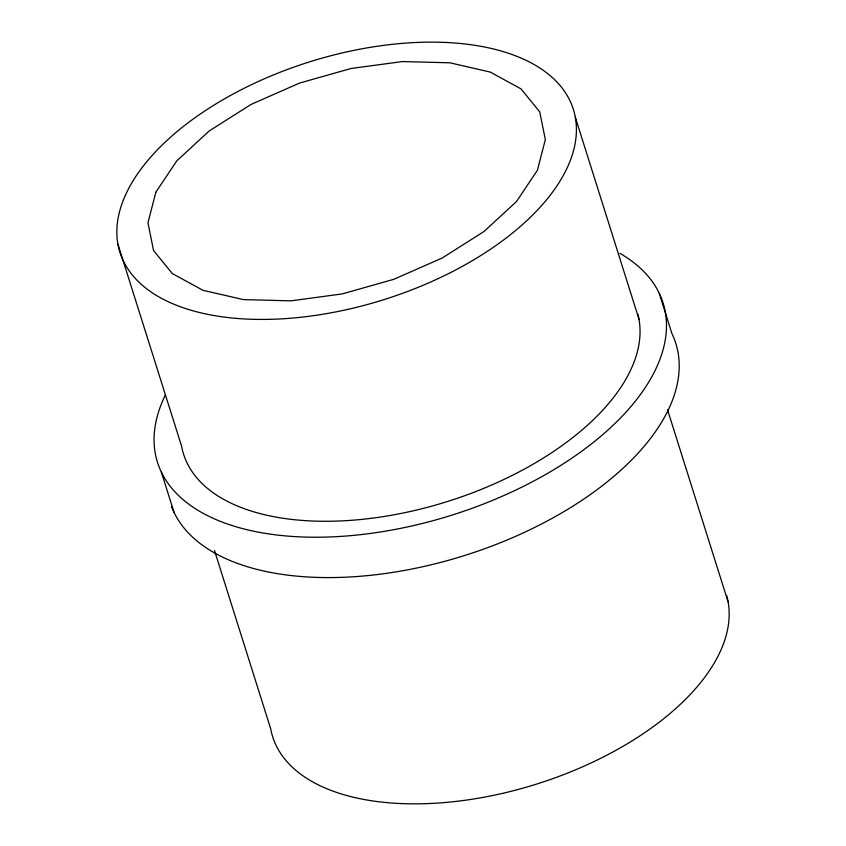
<?xml version="1.0" encoding="UTF-8"?>
<svg xmlns="http://www.w3.org/2000/svg" width="846" height="846" viewBox="0 0 846 846"><rect width="100%" height="100%" fill="white"/><g stroke="black" fill="none" stroke-linecap="round" stroke-linejoin="round"><path stroke-width="1.27" d="M659.214 293.224L671.936 333.588A265.052 138.881 -17.5 0 1 477.8 551.148A265.052 138.881 -17.5 0 1 171.516 506.458M575.322 117.287A237.715 124.563 -17.5 0 1 251.706 319.27A237.715 124.563 -17.5 0 1 212.864 105.792A237.715 124.563 -17.5 0 1 575.322 117.287L638.963 319.132M667.515 409.707L728.057 601.718M117.943 244.283L181.583 446.128A237.715 124.563 -17.5 0 0 437.456 504.533A237.715 124.563 -17.5 0 0 637.831 314.056M214.493 550.503L270.678 728.713A237.715 124.563 -17.5 0 0 527.745 786.769A237.715 124.563 -17.5 0 0 726.587 595.394M161.332 472.036L174.065 512.412M619.875 253.335A265.052 138.881 -17.5 0 1 450.315 515.626A265.052 138.881 -17.5 0 1 165.414 394.849M155.854 192.201L147.944 222.794L153.56 250.553L172.341 273.586L203.008 290.315L243.458 299.611L290.929 300.848L342.207 293.922L393.792 279.317L442.151 258.03L484.007 231.497L516.504 201.549L537.432 170.205L545.342 139.611L539.727 111.862L520.935 88.83L490.278 72.09L449.829 62.794L402.347 61.568L351.079 68.484L299.495 83.088L251.135 104.386L209.269 130.908L176.782 160.867L155.854 192.201"/></g></svg>
